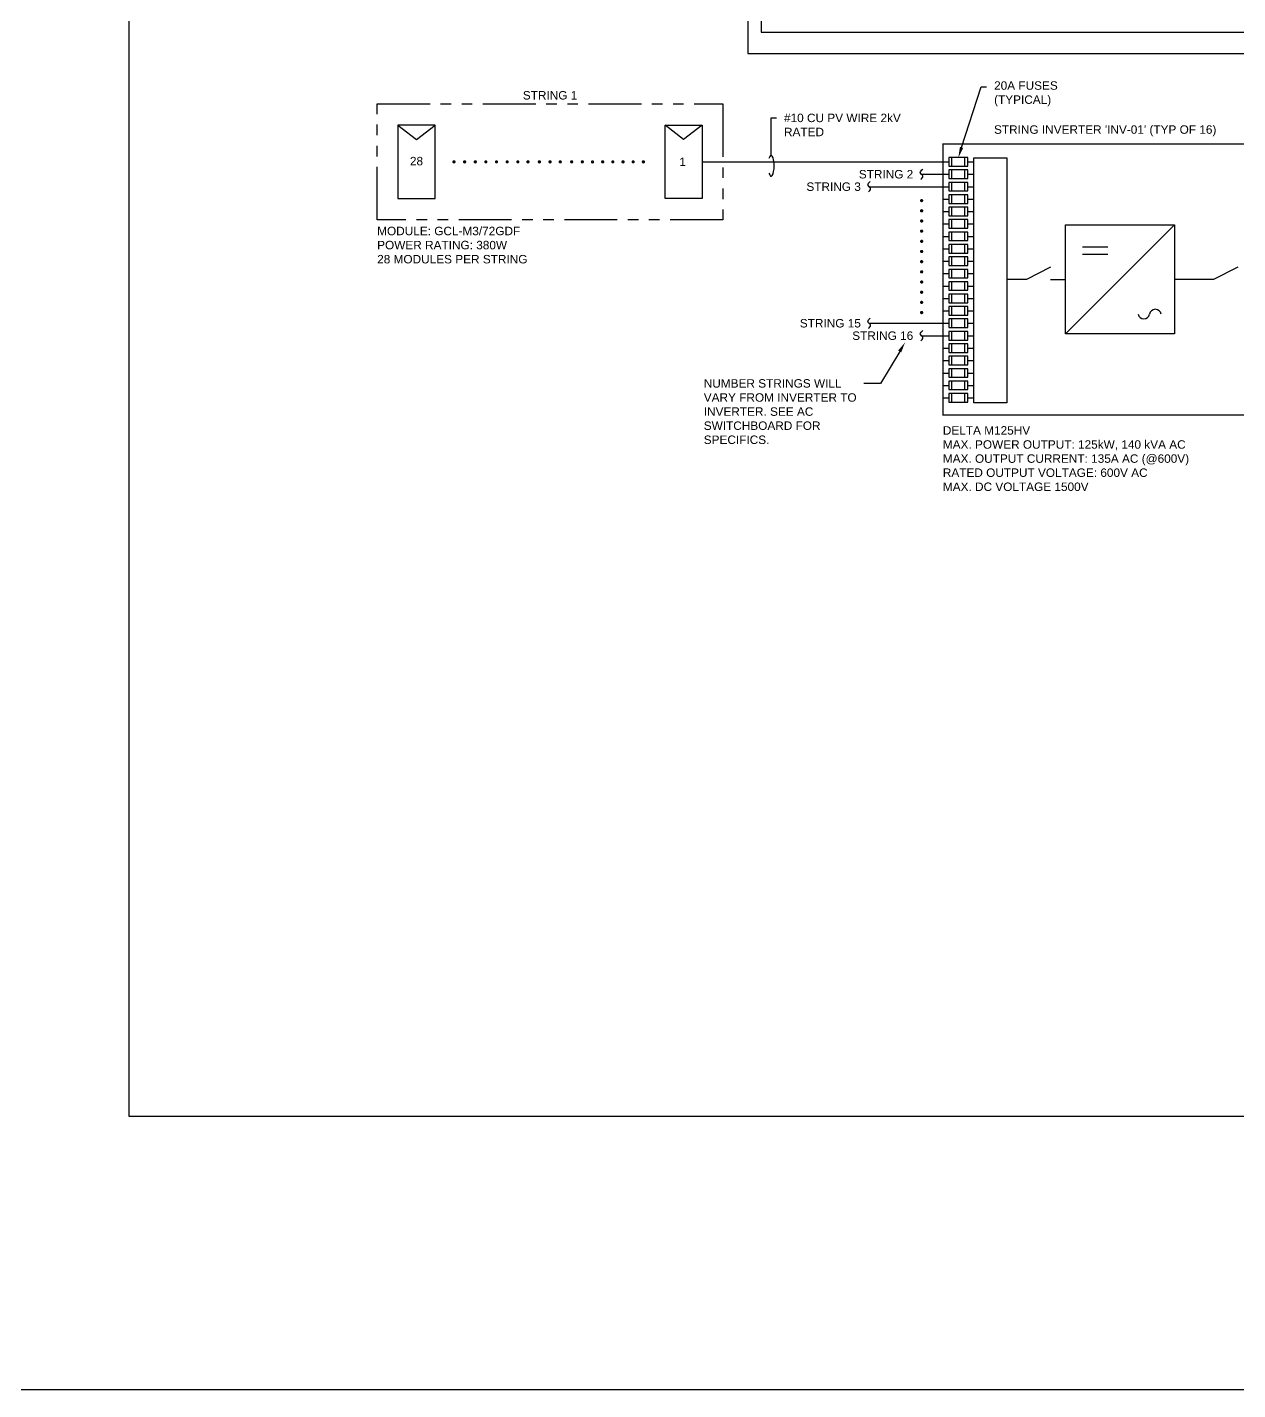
# Model space of a CAD drawing. Extents: x -18 to 267, y -48 to 249.
# Drawn here: x 106.23 to 120.55, y 63.52 to 79.63 of the extents above; entities that cross this region are included whole.
import ezdxf
from ezdxf import colors
from ezdxf.entities.mleader import LeaderData, LeaderLine
from ezdxf.math import Vec2, Vec3

# ---------------------------------------------------------------- set-up
doc = ezdxf.new("R2010")
doc.units = 0
doc.header["$MEASUREMENT"] = 0
doc.linetypes.add('PHANTOM2', pattern=[1.25, 0.625, -0.125, 0.125, -0.125, 0.125, -0.125])
for name, color, linetype in [('E-1LIN', 4, 'Continuous'), ('E-1LIN-DC-MOD', 170, 'Continuous'), ('E-1LIN-EQPM-ENCL', 8, 'PHANTOM2'), ('E-1LIN-FUSE', 170, 'Continuous'), ('E-CABL-120V', 1, '120V_BRANCH'), ('E-TEXT', 7, 'Continuous'), ('G-ANNO-TEXT', 1, 'Continuous')]:
    doc.layers.add(name, color=color, linetype=linetype)
doc.layers.add('G-NPLT', color=67, linetype='Continuous', plot=False)
doc.styles.add('NEI-A', font='arial.ttf')
doc.styles.get("Standard").update_dxf_attribs({"font": 'arial.ttf'})
doc.linetypes.add('120V_BRANCH', pattern='A,1,-0.2,["120V",Standard,S=0.1,R=0,X=-0.1,Y=-0.05],-0.3', length=1.5)

# ---------------------------------------------------------------- blocks, each defined once
blk = doc.blocks.new('Equipment Callout Arrowhead')
at = {"color": 0}
blk.add_ellipse((0, 0), major_axis=(0.99, 0), ratio=0.28679, start_param=-0.799881, end_param=3.941473, dxfattribs=at)

msp = doc.modelspace()

# ---------------------------------------------------------------- linework, layer by layer
at = {"layer": 'E-1LIN'}
for points in [[(114.215, 78.042), (117.061, 78.042)], [(117.061, 78.042), (117.13, 78.042)], [(117.358, 78.042), (117.428, 78.042)], [(116.809, 77.895), (117.061, 77.895)], [(117.061, 77.895), (117.13, 77.895)], [(117.358, 77.895), (117.428, 77.895)], [(116.189, 77.748), (117.061, 77.748)], [(117.061, 77.748), (117.13, 77.748)], [(117.358, 77.748), (117.428, 77.748)], [(117.061, 77.601), (117.13, 77.601)], [(117.358, 77.601), (117.428, 77.601)], [(117.061, 77.454), (117.13, 77.454)], [(117.358, 77.454), (117.428, 77.454)], [(117.061, 77.307), (117.13, 77.307)], [(117.358, 77.307), (117.428, 77.307)], [(119.801, 77.296), (118.51, 76.006)], [(117.061, 77.16), (117.13, 77.16)], [(117.358, 77.16), (117.428, 77.16)], [(117.061, 77.014), (117.13, 77.014)], [(117.358, 77.014), (117.428, 77.014)], [(118.712, 77.037), (119.012, 77.037)], [(118.712, 76.949), (119.012, 76.949)], [(117.061, 76.867), (117.13, 76.867)], [(117.358, 76.867), (117.428, 76.867)], [(118.333, 76.796), (118.049, 76.651), (117.817, 76.651)], [(120.548, 76.796), (120.263, 76.651), (119.8, 76.651)], [(117.061, 76.72), (117.13, 76.72)], [(117.061, 76.573), (117.13, 76.573)], [(117.358, 76.72), (117.428, 76.72)], [(117.358, 76.573), (117.428, 76.573)], [(118.336, 76.651), (118.511, 76.651)], [(117.061, 76.426), (117.13, 76.426)], [(117.358, 76.426), (117.428, 76.426)], [(117.061, 76.279), (117.13, 76.279)], [(117.358, 76.279), (117.428, 76.279)], [(116.189, 76.132), (117.061, 76.132)], [(117.061, 76.132), (117.13, 76.132)], [(117.358, 76.132), (117.428, 76.132)], [(116.809, 75.985), (117.061, 75.985)], [(117.061, 75.985), (117.13, 75.985)], [(117.358, 75.985), (117.428, 75.985)], [(117.061, 75.838), (117.13, 75.838)], [(117.358, 75.838), (117.428, 75.838)], [(117.061, 75.691), (117.13, 75.691)], [(117.358, 75.691), (117.428, 75.691)], [(117.061, 75.544), (117.13, 75.544)], [(117.358, 75.544), (117.428, 75.544)], [(117.061, 75.397), (117.13, 75.397)], [(117.358, 75.397), (117.428, 75.397)], [(117.061, 75.25), (117.13, 75.25)], [(117.358, 75.25), (117.428, 75.25)]]:
    msp.add_lwpolyline(points, dxfattribs=at)
for points in [[(117.429, 78.09), (117.817, 78.09), (117.817, 75.193), (117.429, 75.193)], [(118.511, 77.296), (119.8, 77.296), (119.8, 76.006), (118.511, 76.006)]]:
    msp.add_lwpolyline(points, close=True, dxfattribs=at)
at = {"layer": 'E-1LIN', "transparency": 33554687, "const_width": 0.0193}
for points in [[(116.81, 77.574, -1), (116.81, 77.593, -1)], [(116.81, 77.453, -1), (116.81, 77.473, -1)], [(116.81, 77.333, -1), (116.81, 77.352, -1)], [(116.81, 77.213, -1), (116.81, 77.232, -1)], [(116.81, 77.092, -1), (116.81, 77.111, -1)], [(116.81, 76.972, -1), (116.81, 76.991, -1)], [(116.81, 76.851, -1), (116.81, 76.871, -1)], [(116.81, 76.731, -1), (116.81, 76.75, -1)], [(116.81, 76.611, -1), (116.81, 76.63, -1)], [(116.81, 76.49, -1), (116.81, 76.509, -1)], [(116.81, 76.37, -1), (116.81, 76.389, -1)], [(116.81, 76.249, -1), (116.81, 76.269, -1)]]:
    msp.add_lwpolyline(points, format="xyb", close=True, dxfattribs=at)
at = {"layer": 'E-1LIN'}
for centre, start, end in [((119.574, 76.228), 10.5662, 169.4338), ((119.438, 76.253), 190.5662, 349.4338)]:
    msp.add_arc(centre, 0.0694, start, end, dxfattribs=at)
at = {"layer": 'E-1LIN', "start_tangent": (0.889861, 0.85957), "end_tangent": (0.954311, 0.827045)}
for points in [[(116.801, 77.833), (116.825, 77.873), (116.794, 77.915), (116.823, 77.956)], [(116.181, 77.686), (116.205, 77.726), (116.174, 77.768), (116.203, 77.809)], [(116.181, 76.07), (116.205, 76.11), (116.174, 76.152), (116.203, 76.192)], [(116.801, 75.923), (116.825, 75.963), (116.794, 76.005), (116.823, 76.046)]]:
    msp.add_spline(points, degree=3, dxfattribs=at)
at = {"layer": 'E-1LIN-DC-MOD'}
for p, q in [((110.614, 78.477), (110.835, 78.307)), ((110.835, 78.307), (111.055, 78.477)), ((113.995, 78.307), (113.775, 78.477)), ((114.215, 78.477), (113.995, 78.307))]:
    msp.add_line(p, q, dxfattribs=at)
at = {"layer": 'E-1LIN-DC-MOD', "flags": 128}
for points in [[(110.614, 78.477), (110.614, 77.607), (111.055, 77.607), (111.055, 78.477)], [(114.215, 78.477), (114.215, 77.607), (113.775, 77.607), (113.775, 78.477)]]:
    msp.add_lwpolyline(points, close=True, dxfattribs=at)
at = {"layer": 'E-1LIN-DC-MOD', "const_width": 0.0193}
for points in [[(111.288, 78.042, -1), (111.269, 78.042, -1)], [(111.414, 78.042, -1), (111.394, 78.042, -1)], [(111.54, 78.042, -1), (111.52, 78.042, -1)], [(111.665, 78.042, -1), (111.646, 78.042, -1)], [(111.791, 78.042, -1), (111.772, 78.042, -1)], [(111.917, 78.042, -1), (111.898, 78.042, -1)]]:
    msp.add_lwpolyline(points, format="xyb", close=True, dxfattribs=at)
at = {"layer": 'E-1LIN-DC-MOD', "transparency": 33554687, "const_width": 0.0193}
for points in [[(112.043, 78.042, -1), (112.024, 78.042, -1)], [(112.163, 78.042, -1), (112.144, 78.042, -1)], [(112.299, 78.042, -1), (112.279, 78.042, -1)], [(112.425, 78.042, -1), (112.405, 78.042, -1)], [(112.545, 78.042, -1), (112.526, 78.042, -1)], [(112.68, 78.042, -1), (112.661, 78.042, -1)], [(112.806, 78.042, -1), (112.787, 78.042, -1)], [(112.927, 78.042, -1), (112.907, 78.042, -1)], [(113.047, 78.042, -1), (113.028, 78.042, -1)], [(113.167, 78.042, -1), (113.148, 78.042, -1)], [(113.288, 78.042, -1), (113.268, 78.042, -1)], [(113.408, 78.042, -1), (113.389, 78.042, -1)], [(113.529, 78.042, -1), (113.509, 78.042, -1)]]:
    msp.add_lwpolyline(points, format="xyb", close=True, dxfattribs=at)
at = {"layer": 'E-1LIN-EQPM-ENCL'}
msp.add_lwpolyline([(110.37, 78.727), (114.46, 78.727), (114.46, 77.357), (110.37, 77.357)], close=True, dxfattribs=at)
at = {"layer": 'E-1LIN-EQPM-ENCL', "const_width": 0.0156}
msp.add_lwpolyline([(117.061, 78.255), (120.902, 78.255), (120.902, 75.046), (117.061, 75.046)], close=True, dxfattribs=at)
at = {"layer": 'E-1LIN-FUSE'}
for points in [[(117.358, 77.991), (117.358, 78.093), (117.13, 78.093), (117.13, 77.991)], [(117.358, 77.845), (117.358, 77.946), (117.13, 77.946), (117.13, 77.845)], [(117.358, 77.698), (117.358, 77.799), (117.13, 77.799), (117.13, 77.698)], [(117.358, 77.551), (117.358, 77.652), (117.13, 77.652), (117.13, 77.551)], [(117.358, 77.404), (117.358, 77.505), (117.13, 77.505), (117.13, 77.404)], [(117.358, 77.257), (117.358, 77.358), (117.13, 77.358), (117.13, 77.257)], [(117.358, 77.11), (117.358, 77.211), (117.13, 77.211), (117.13, 77.11)], [(117.358, 76.963), (117.358, 77.064), (117.13, 77.064), (117.13, 76.963)], [(117.358, 76.816), (117.358, 76.917), (117.13, 76.917), (117.13, 76.816)], [(117.358, 76.669), (117.358, 76.77), (117.13, 76.77), (117.13, 76.669)], [(117.358, 76.522), (117.358, 76.623), (117.13, 76.623), (117.13, 76.522)], [(117.358, 76.375), (117.358, 76.476), (117.13, 76.476), (117.13, 76.375)], [(117.358, 76.228), (117.358, 76.33), (117.13, 76.33), (117.13, 76.228)], [(117.358, 76.081), (117.358, 76.183), (117.13, 76.183), (117.13, 76.081)], [(117.358, 75.934), (117.358, 76.036), (117.13, 76.036), (117.13, 75.934)], [(117.358, 75.787), (117.358, 75.889), (117.13, 75.889), (117.13, 75.787)], [(117.358, 75.641), (117.358, 75.742), (117.13, 75.742), (117.13, 75.641)], [(117.358, 75.494), (117.358, 75.595), (117.13, 75.595), (117.13, 75.494)], [(117.358, 75.347), (117.358, 75.448), (117.13, 75.448), (117.13, 75.347)], [(117.358, 75.2), (117.358, 75.301), (117.13, 75.301), (117.13, 75.2)]]:
    msp.add_lwpolyline(points, close=True, dxfattribs=at)
for points in [[(117.168, 77.991), (117.168, 78.093)], [(117.32, 77.991), (117.32, 78.093)], [(117.168, 77.845), (117.168, 77.946)], [(117.32, 77.845), (117.32, 77.946)], [(117.168, 77.698), (117.168, 77.799)], [(117.32, 77.698), (117.32, 77.799)], [(117.168, 77.551), (117.168, 77.652)], [(117.32, 77.551), (117.32, 77.652)], [(117.168, 77.404), (117.168, 77.505)], [(117.32, 77.404), (117.32, 77.505)], [(117.168, 77.257), (117.168, 77.358)], [(117.168, 77.11), (117.168, 77.211)], [(117.32, 77.257), (117.32, 77.358)], [(117.32, 77.11), (117.32, 77.211)], [(117.168, 76.963), (117.168, 77.064)], [(117.32, 76.963), (117.32, 77.064)], [(117.168, 76.816), (117.168, 76.917)], [(117.32, 76.816), (117.32, 76.917)], [(117.168, 76.669), (117.168, 76.77)], [(117.32, 76.669), (117.32, 76.77)], [(117.168, 76.522), (117.168, 76.623)], [(117.32, 76.522), (117.32, 76.623)], [(117.168, 76.375), (117.168, 76.476)], [(117.32, 76.375), (117.32, 76.476)], [(117.168, 76.228), (117.168, 76.33)], [(117.32, 76.228), (117.32, 76.33)], [(117.168, 76.081), (117.168, 76.183)], [(117.32, 76.081), (117.32, 76.183)], [(117.168, 75.934), (117.168, 76.036)], [(117.32, 75.934), (117.32, 76.036)], [(117.168, 75.787), (117.168, 75.889)], [(117.32, 75.787), (117.32, 75.889)], [(117.168, 75.641), (117.168, 75.742)], [(117.32, 75.641), (117.32, 75.742)], [(117.168, 75.494), (117.168, 75.595)], [(117.168, 75.347), (117.168, 75.448)], [(117.32, 75.494), (117.32, 75.595)], [(117.32, 75.347), (117.32, 75.448)], [(117.168, 75.2), (117.168, 75.301)], [(117.32, 75.2), (117.32, 75.301)]]:
    msp.add_lwpolyline(points, dxfattribs=at)
at = {"layer": 'E-CABL-120V'}
for points in [[(114.753, 81.01), (114.753, 79.325)], [(114.91, 81.01), (114.91, 79.576)], [(114.91, 79.576), (129.595, 79.576)], [(114.753, 79.325), (129.237, 79.325)]]:
    msp.add_lwpolyline(points, dxfattribs=at)
at = {"layer": 'E-TEXT'}
msp.add_lwpolyline([(101.336, 99.866), (177.224, 99.866), (177.224, 63.516), (101.336, 63.516)], close=True, dxfattribs=at)
at = {"layer": 'G-NPLT'}
msp.add_lwpolyline([(107.436, 89.201), (139.059, 89.201), (139.059, 66.748), (107.436, 66.748)], close=True, dxfattribs=at)

# ---------------------------------------------------------------- texts
at = {"layer": 'G-ANNO-TEXT', "char_height": 0.1, "attachment_point": 8, "style": 'NEI-A'}
for s, insert, width in [('STRING 1', (112.415, 78.778), 2.11644), ("STRING INVERTER 'INV-01' (TYP OF 16)", (118.981, 78.344), 3.1622)]:
    msp.add_mtext(s, dxfattribs=dict(at, insert=insert, width=width))
at = {"layer": 'G-ANNO-TEXT', "char_height": 0.1, "style": 'NEI-A'}
for s, width, insert, attachment_point in [('28', 0.05803, (110.835, 78.05), 5), ('1', 0.16437, (113.983, 78.043), 5), ('STRING 2', 0.99968, (116.711, 77.895), 6), ('STRING 3', 0.99968, (116.091, 77.748), 6), ('MODULE: GCL-M3/72GDF\\PPOWER RATING: 380W\\P28 MODULES PER STRING', 2.0832, (110.37, 77.274), 1), ('STRING 15', 0.99968, (116.091, 76.132), 6), ('STRING 16', 0.99968, (116.711, 75.985), 6), ('DELTA M125HV\\PMAX. POWER OUTPUT: 125kW, 140 kVA AC\\PMAX. OUTPUT CURRENT: 135A AC (@600V)\\PRATED OUTPUT VOLTAGE: 600V AC\\PMAX. DC VOLTAGE 1500V', 3.32207, (117.061, 74.915), 1)]:
    msp.add_mtext_dynamic_manual_height_columns(s, width=width, gutter_width=0.469, heights=[0], dxfattribs=dict(at, insert=insert, attachment_point=attachment_point))

# ---------------------------------------------------------------- leaders
at = {"layer": 'G-ANNO-TEXT'}
ml = msp.add_multileader_mtext('Standard', dxfattribs=at)
ml.set_content('20A FUSES (TYPICAL)', color=256, style='NEI-A')
ml.set_leader_properties()
ml.build(insert=Vec2(0, 0))
ml.multileader.update_dxf_attribs({"dogleg_length": 0.0625, "arrow_head_size": 0.125})
ctx = ml.context
ctx.base_point, ctx.char_height, ctx.arrow_head_size, ctx.landing_gap_size, ctx.plane_origin = Vec3(117.577, 78.93), 0.1, 0.125, 0.09, Vec3(108.044, 77.83)
notes = []
notes.append((ctx, [(0, (1, 1, 0), (117.515, 78.93), (1, 0), 0.0625, [(0, [(117.244, 78.093)], 0, [])])]))
ctx.mtext.insert, ctx.mtext.width, ctx.mtext.flow_direction = Vec3(117.667, 78.995), 1.38077, 5
ml = msp.add_multileader_mtext('Standard', dxfattribs=at)
ml.set_content('#10 CU PV WIRE 2kV RATED', color=256, style='NEI-A')
ml.set_leader_properties()
ml.set_arrow_properties(name='Equipment Callout Arrowhead')
ml.build(insert=Vec2(0, 0))
ml.multileader.update_dxf_attribs({"dogleg_length": 0.0625, "arrow_head_size": 0.125})
ctx = ml.context
ctx.base_point, ctx.char_height, ctx.arrow_head_size, ctx.landing_gap_size, ctx.plane_origin = Vec3(115.092, 78.562), 0.1, 0.125, 0.09, Vec3(105.559, 77.462)
notes.append((ctx, [(0, (1, 1, 0), (115.03, 78.562), (1, 0), 0.0625, [(0, [(115.03, 77.995)], 0, [])])]))
ctx.mtext.insert, ctx.mtext.width, ctx.mtext.flow_direction = Vec3(115.182, 78.612), 1.38077, 5
ml = msp.add_multileader_mtext('Standard', dxfattribs=at)
ml.set_content('\\A1;NUMBER STRINGS WILL VARY FROM INVERTER TO INVERTER. SEE AC SWITCHBOARD FOR SPECIFICS.', color=256, style='NEI-A')
ml.set_leader_properties()
ml.build(insert=Vec2(0, 0))
ml.multileader.update_dxf_attribs({"dogleg_length": 0.36, "arrow_head_size": 0.125})
ctx = ml.context
ctx.base_point, ctx.char_height, ctx.arrow_head_size, ctx.landing_gap_size, ctx.plane_origin = Vec3(114.143, 75.42), 0.1, 0.125, 0.09, Vec3(107.638, 71.887)
notes.append((ctx, [(1, (1, 1, 0), (116.323, 75.42), (-1, 0), 0.198, [(0, [(116.615, 75.907)], 0, [])])]))
ctx.mtext.insert, ctx.mtext.width, ctx.mtext.flow_direction = Vec3(114.233, 75.471), 2.02339, 5
for ctx, leaders in notes:
    for number, flags, end, landing, length, lines in leaders:
        leader = LeaderData()
        leader.index, (leader.has_last_leader_line, leader.has_dogleg_vector, leader.attachment_direction) = number, flags
        leader.last_leader_point, leader.dogleg_vector, leader.dogleg_length = Vec3(end), Vec3(landing), length
        for number, points, colour, breaks in lines:
            line = LeaderLine()
            line.index, line.vertices, line.color, line.breaks = number, Vec3.list(points), colors.encode_raw_color(colour), breaks
            leader.lines.append(line)
        ctx.leaders.append(leader)

doc.saveas('drawing.dxf')
